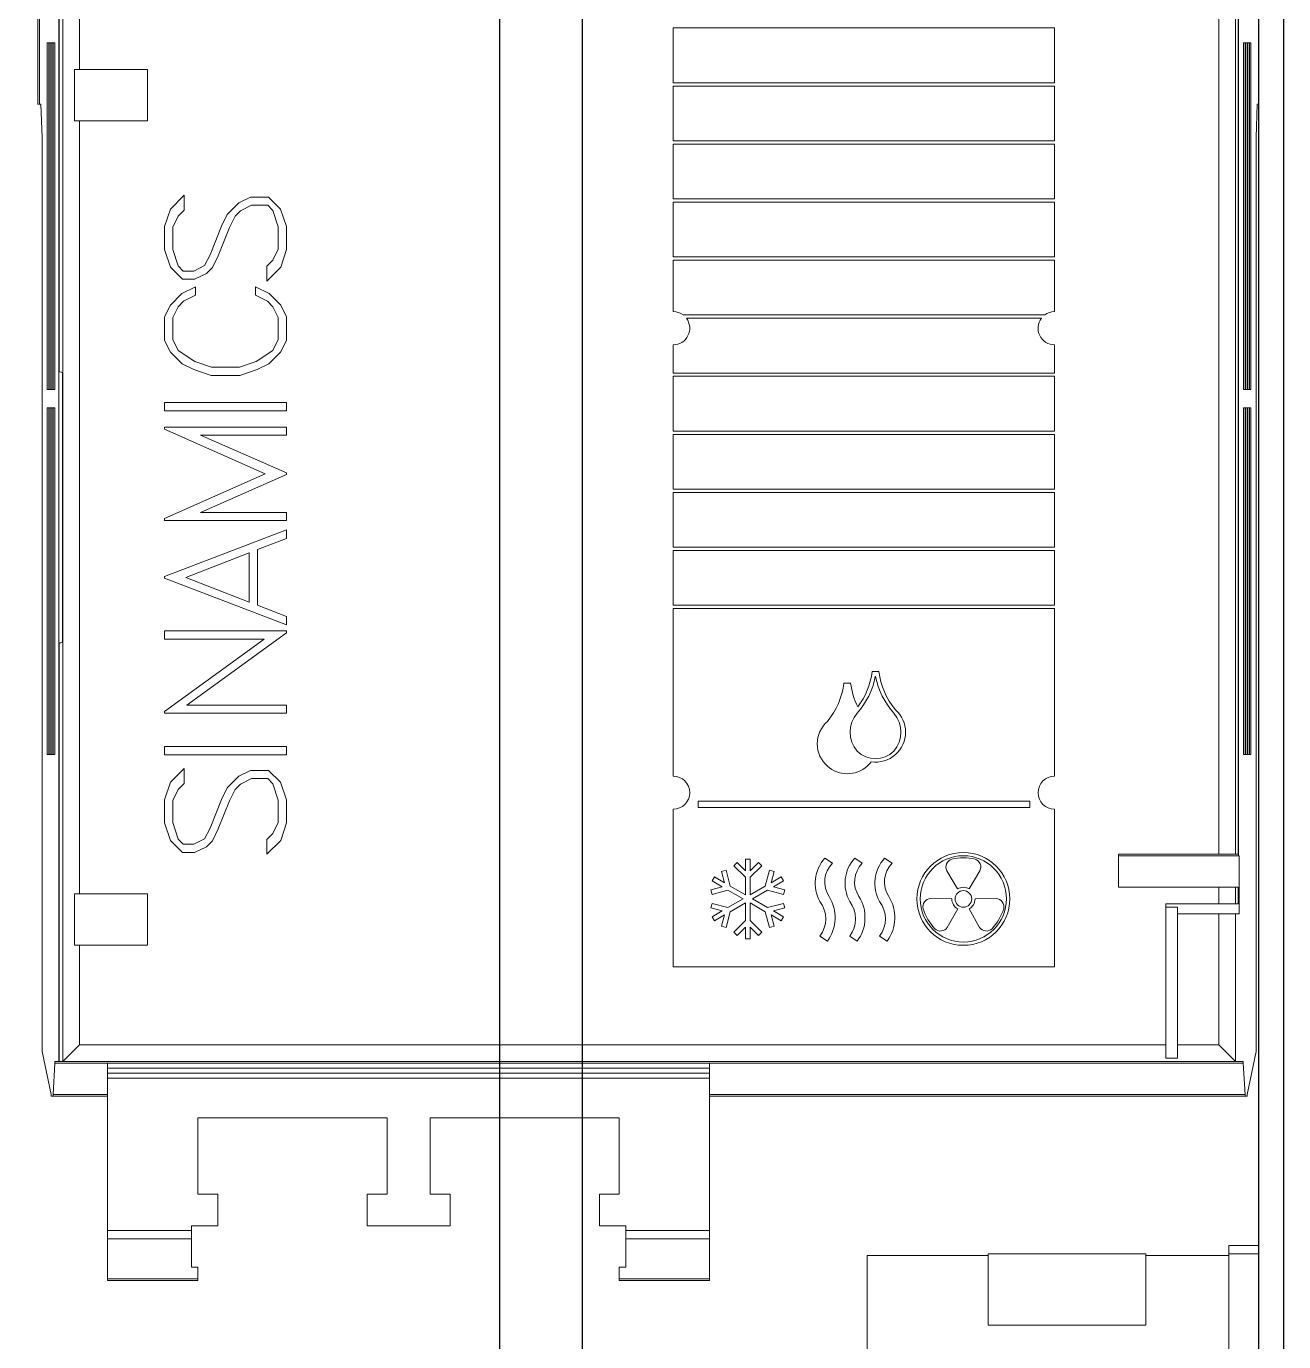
# Model space of a CAD drawing. Header units: millimetres. Extents: x 37984 to 70752, y 14140 to 37584.
# Drawn here: x 39813.4 to 39889.2, y 15296.9 to 15376.2 of the extents above; entities that cross this region are included whole.
import ezdxf

# ---------------------------------------------------------------- set-up
doc = ezdxf.new("R2010")
doc.units = ezdxf.units.MM
doc.set_wipeout_variables(frame=1)
doc.layers.add('! NO PLOT !', color=7, linetype='Continuous', true_color=0xff75dd, plot=False)
doc.layers.add('000-PI-Oprema', color=30, linetype='Continuous', lineweight=5)
doc.layers.add('000-PI-ORMAR', color=2, linetype='Continuous')

# ---------------------------------------------------------------- blocks, each defined once
blk = doc.blocks.new('6SL3220-3YE2X-0XXX')
at = {"layer": '000-PI-Oprema', "ltscale": 0.25}
for p, q in [((140, 128), (140, 423.001046)), ((66.5, 274.899994), (66.5, 413.4)), ((66.400002, 274.899994), (66.400002, 410.9)), ((138.79661, 229.600006), (138.79661, 292.600006)), ((137.6, 229.699997), (137.6, 292.5)), ((138.6, 229.699997), (138.6, 292.5)), ((138.762712, 229.699997), (138.762712, 292.5)), ((67.669495, 217.199997), (67.669495, 284)), ((67.679665, 258.788605), (67.679665, 283.699997)), ((67.900002, 217.199997), (67.900002, 283.699997)), ((68.900002, 277), (68.900002, 283.699997)), ((104.700001, 279.5), (127.7, 279.5)), ((104.700001, 276.199997), (104.700001, 279.5)), ((127.7, 276.199997), (127.7, 279.5)), ((66.961014, 278.600006), (67.059319, 278.600006)), ((66.961014, 257.699997), (66.961014, 278.600006)), ((67.059319, 257.699997), (67.059319, 278.600006)), ((67.079659, 278.600006), (67.177963, 278.600006)), ((67.079659, 257.699997), (67.079659, 278.600006)), ((67.177963, 257.699997), (67.177963, 278.600006)), ((67.198303, 278.600006), (67.296608, 278.600006)), ((67.198303, 257.699997), (67.198303, 278.600006)), ((67.296608, 257.699997), (67.296608, 278.600006)), ((67.316948, 278.600006), (67.415253, 278.600006)), ((67.316948, 257.699997), (67.316948, 278.600006)), ((67.415253, 257.699997), (67.415253, 278.600006)), ((139.084746, 278.600006), (139.183051, 278.600006)), ((139.084746, 257.699997), (139.084746, 278.600006)), ((139.183051, 257.699997), (139.183051, 278.600006)), ((139.20339, 278.600006), (139.301695, 278.600006)), ((139.20339, 257.699997), (139.20339, 278.600006)), ((139.301695, 257.699997), (139.301695, 278.600006)), ((139.322034, 278.600006), (139.420339, 278.600006)), ((139.322034, 257.699997), (139.322034, 278.600006)), ((139.420339, 257.699997), (139.420339, 278.600006)), ((139.440678, 278.600006), (139.538983, 278.600006)), ((139.440678, 257.699997), (139.440678, 278.600006)), ((139.538983, 257.699997), (139.538983, 278.600006)), ((68.599998, 277), (73, 277)), ((68.599998, 273.899994), (68.599998, 277)), ((73, 273.899994), (73, 277)), ((104.700001, 276.199997), (127.7, 276.199997)), ((104.700001, 276), (127.7, 276)), ((104.700001, 272.699997), (104.700001, 276)), ((127.7, 272.699997), (127.7, 276)), ((66.400002, 274.899994), (66.5, 274.899994)), ((66.5, 274.899994), (66.584747, 274.899994)), ((66.652542, 272.899994), (66.584747, 274.899994)), ((139.847458, 272.899994), (139.915254, 274.899994)), ((139.915254, 274.899994), (140, 274.899994)), ((68.599998, 273.899994), (73, 273.899994)), ((68.900002, 227.300003), (68.900002, 273.899994)), ((66.652542, 217.800003), (66.652542, 272.899994)), ((139.847458, 217.800003), (139.847458, 272.899994)), ((104.700001, 272.699997), (127.7, 272.699997)), ((104.700001, 272.5), (127.7, 272.5)), ((104.700001, 269.199997), (104.700001, 272.5)), ((127.7, 269.199997), (127.7, 272.5)), ((74.383904, 268.586349), (75.214066, 269.411301)), ((75.214066, 268.514572), (75.214066, 269.411301)), ((77.806252, 268.251389), (78.514999, 268.957672)), ((78.514999, 268.957672), (79.227032, 269.301254)), ((78.617813, 268.476288), (79.278439, 268.811249)), ((79.227032, 269.301254), (80.30875, 269.301254)), ((79.278439, 268.811249), (80.254063, 268.811249)), ((80.560314, 268.505005), (80.254063, 268.811249)), ((81.030624, 268.586349), (80.30875, 269.301254)), ((104.700001, 269.199997), (127.7, 269.199997)), ((104.700001, 269), (127.7, 269)), ((104.700001, 265.699997), (104.700001, 269)), ((127.7, 265.699997), (127.7, 269)), ((74.035004, 267.528824), (74.383904, 268.586349)), ((74.525002, 267.495331), (74.859688, 268.155685)), ((74.859688, 268.155685), (75.214066, 268.514572)), ((77.467186, 267.547974), (77.806252, 268.251389)), ((77.952812, 267.476196), (78.297344, 268.155685)), ((78.297344, 268.155685), (78.617813, 268.476288)), ((80.895, 267.504898), (80.560314, 268.505005)), ((81.384998, 267.528824), (81.030624, 268.586349)), ((74.035004, 266.136353), (74.035004, 267.528824)), ((74.525002, 266.155487), (74.525002, 267.495331)), ((76.778126, 265.830093), (77.467186, 267.547974)), ((77.269218, 265.772675), (77.952812, 267.476196)), ((80.895, 266.165054), (80.895, 267.504898)), ((81.384998, 266.136353), (81.384998, 267.528824)), ((74.389374, 265.078827), (74.035004, 266.136353)), ((74.859688, 265.155396), (74.525002, 266.155487)), ((76.447811, 265.17453), (76.778126, 265.830093)), ((76.924686, 265.06926), (77.269218, 265.772675)), ((80.560314, 265.509491), (80.895, 266.165054)), ((81.036091, 265.078827), (81.384998, 266.136353)), ((104.700001, 265.699997), (127.7, 265.699997)), ((75.111252, 264.351486), (74.389374, 265.078827)), ((75.165939, 264.849136), (74.859688, 265.155396)), ((75.165939, 264.849136), (75.802498, 264.849136)), ((75.802498, 264.849136), (76.447811, 265.17453)), ((76.560467, 264.705582), (76.924686, 265.06926)), ((80.205936, 265.145813), (80.560314, 265.509491)), ((80.205936, 264.246216), (80.205936, 265.145813)), ((80.205936, 264.246216), (81.036091, 265.078827)), ((104.700001, 265.5), (127.7, 265.5)), ((104.700001, 262.399994), (104.700001, 265.5)), ((127.7, 262.399994), (127.7, 265.5)), ((75.111252, 264.351486), (75.848434, 264.351486)), ((75.848434, 264.351486), (76.560467, 264.705582)), ((74.383911, 262.796783), (75.084999, 263.500198)), ((75.084999, 263.500198), (75.89875, 263.902145)), ((75.185623, 263.021683), (75.89875, 263.385345)), ((75.89875, 263.385345), (75.89875, 263.902145)), ((80.334999, 263.500198), (79.521252, 263.902145)), ((79.521252, 263.385345), (79.521252, 263.902145)), ((80.234375, 263.021683), (79.521252, 263.385345)), ((81.036095, 262.796783), (80.334999, 263.500198)), ((74.035004, 262.07901), (74.383911, 262.796783)), ((74.525002, 262.040726), (74.859688, 262.696289)), ((74.859688, 262.696289), (75.185623, 263.021683)), ((80.560314, 262.696289), (80.234375, 263.021683)), ((80.895, 262.040726), (80.560314, 262.696289)), ((81.384998, 262.07901), (81.036095, 262.796783)), ((74.035004, 260.667389), (74.035004, 262.07901)), ((74.525002, 260.710449), (74.525002, 262.040726)), ((80.895, 260.710449), (80.895, 262.040726)), ((81.384998, 260.667389), (81.384998, 262.07901)), ((105.299999, 262.199997), (127.1, 262.199997)), ((105.5, 262), (126.9, 262)), ((74.388283, 259.954391), (74.035004, 260.667389)), ((74.850937, 260.050095), (74.525002, 260.710449)), ((80.569061, 260.050095), (80.895, 260.710449)), ((81.031719, 259.954391), (81.384998, 260.667389)), ((104.700001, 258.699997), (104.700001, 260.399994)), ((127.7, 258.699997), (127.7, 260.399994)), ((75.09156, 259.246185), (74.388283, 259.954391)), ((75.861565, 259.384964), (74.850937, 260.050095)), ((76.862343, 259.050003), (75.861565, 259.384964)), ((78.557655, 259.050003), (79.558437, 259.384964)), ((79.558437, 259.384964), (80.569061, 260.050095)), ((80.328438, 259.246185), (81.031719, 259.954391)), ((67.876274, 242.468704), (67.876274, 258.731308)), ((75.798126, 258.908356), (75.09156, 259.246185)), ((76.844845, 258.559998), (75.798126, 258.908356)), ((76.844845, 258.559998), (78.575153, 258.559998)), ((76.862343, 259.050003), (78.557655, 259.050003)), ((78.575153, 258.559998), (79.621876, 258.908356)), ((79.621876, 258.908356), (80.328438, 259.246185)), ((104.700001, 258.699997), (127.7, 258.699997)), ((104.700001, 258.5), (127.7, 258.5)), ((104.700001, 255.199997), (104.700001, 258.5)), ((127.7, 255.199997), (127.7, 258.5)), ((66.961014, 257.699997), (67.059319, 257.699997)), ((67.079659, 257.699997), (67.177963, 257.699997)), ((67.198303, 257.699997), (67.296608, 257.699997)), ((67.316948, 257.699997), (67.415253, 257.699997)), ((74.035004, 256.917496), (81.384998, 256.917496)), ((74.035004, 256.427505), (74.035004, 256.917496)), ((81.384998, 256.427505), (81.384998, 256.917496)), ((139.084746, 257.699997), (139.183051, 257.699997)), ((139.20339, 257.699997), (139.301695, 257.699997)), ((139.322034, 257.699997), (139.420339, 257.699997)), ((139.440678, 257.699997), (139.538983, 257.699997)), ((66.961014, 256.600006), (67.059319, 256.600006)), ((66.961014, 235.699997), (66.961014, 256.600006)), ((67.059319, 235.699997), (67.059319, 256.600006)), ((67.079659, 256.600006), (67.177963, 256.600006)), ((67.079659, 235.699997), (67.079659, 256.600006)), ((67.177963, 235.699997), (67.177963, 256.600006)), ((67.198303, 256.600006), (67.296608, 256.600006)), ((67.198303, 235.699997), (67.198303, 256.600006)), ((67.296608, 235.699997), (67.296608, 256.600006)), ((67.316948, 256.600006), (67.415253, 256.600006)), ((67.316948, 235.699997), (67.316948, 256.600006)), ((67.415253, 235.699997), (67.415253, 256.600006)), ((74.035004, 256.427505), (81.384998, 256.427505)), ((139.084746, 256.600006), (139.183051, 256.600006)), ((139.084746, 235.699997), (139.084746, 256.600006)), ((139.183051, 235.699997), (139.183051, 256.600006)), ((139.20339, 256.600006), (139.301695, 256.600006)), ((139.20339, 235.699997), (139.20339, 256.600006)), ((139.301695, 235.699997), (139.301695, 256.600006)), ((139.322034, 256.600006), (139.420339, 256.600006)), ((139.322034, 235.699997), (139.322034, 256.600006)), ((139.420339, 235.699997), (139.420339, 256.600006)), ((139.440678, 256.600006), (139.538983, 256.600006)), ((139.440678, 235.699997), (139.440678, 256.600006)), ((139.538983, 235.699997), (139.538983, 256.600006)), ((74.035004, 255.442505), (81.384998, 255.442505)), ((74.035004, 255.318085), (74.035004, 255.442505)), ((81.384998, 254.952499), (81.384998, 255.442505)), ((80.093281, 252.626923), (74.035004, 255.318085)), ((81.384998, 252.67572), (76.192966, 254.952499)), ((76.192966, 254.952499), (81.384998, 254.952499)), ((104.700001, 255.199997), (127.7, 255.199997)), ((104.700001, 255), (127.7, 255)), ((104.700001, 251.699997), (104.700001, 255)), ((127.7, 251.699997), (127.7, 255)), ((74.035004, 249.931915), (80.093281, 252.626923)), ((76.192966, 250.297501), (81.384998, 252.57428)), ((81.384998, 252.57428), (81.384998, 252.67572)), ((104.700001, 251.699997), (127.7, 251.699997)), ((104.700001, 251.5), (127.7, 251.5)), ((104.700001, 248.199997), (104.700001, 251.5)), ((127.7, 248.199997), (127.7, 251.5)), ((74.035004, 249.807495), (74.035004, 249.931915)), ((74.035004, 249.807495), (81.384998, 249.807495)), ((76.192966, 250.297501), (81.384998, 250.297501)), ((81.384998, 249.807495), (81.384998, 250.297501)), ((74.035004, 246.432312), (81.384998, 249.241196)), ((81.384998, 248.733963), (81.384998, 249.241196)), ((79.634998, 248.054474), (81.384998, 248.733963)), ((104.700001, 248.199997), (127.7, 248.199997)), ((75.322342, 246.379669), (79.145, 247.867859)), ((79.145, 244.891479), (79.145, 247.867859)), ((79.634998, 244.704865), (79.634998, 248.054474)), ((104.700001, 248), (127.7, 248)), ((104.700001, 244.699997), (104.700001, 248)), ((127.7, 244.699997), (127.7, 248)), ((74.035004, 246.327026), (74.035004, 246.432312)), ((81.384998, 243.518143), (74.035004, 246.327026)), ((79.145, 244.891479), (75.322342, 246.379669)), ((81.384998, 244.030151), (79.634998, 244.704865)), ((104.700001, 244.699997), (127.7, 244.699997)), ((104.700001, 244.5), (127.7, 244.5)), ((104.700001, 234.399994), (104.700001, 244.5)), ((127.7, 234.399994), (127.7, 244.5)), ((81.384998, 243.518143), (81.384998, 244.030151)), ((74.035004, 243.148743), (81.384998, 243.148743)), ((74.035004, 242.658752), (74.035004, 243.148743)), ((74.035004, 242.658752), (80.040779, 242.658752)), ((74.035004, 238.302338), (80.040779, 242.658752)), ((75.379219, 238.677505), (81.384998, 243.029114)), ((81.384998, 243.029114), (81.384998, 243.148743)), ((67.679665, 217.199997), (67.679665, 242.411407)), ((116.700001, 240.699997), (117.1, 240.699997)), ((116.889999, 240.399994), (116.91, 240.399994)), ((115, 240), (115.4, 240)), ((75.379219, 238.677505), (81.384998, 238.677505)), ((81.384998, 238.1875), (81.384998, 238.677505)), ((74.035004, 238.1875), (74.035004, 238.302338)), ((74.035004, 238.1875), (81.384998, 238.1875)), ((66.961014, 235.699997), (67.059319, 235.699997)), ((67.079659, 235.699997), (67.177963, 235.699997)), ((67.198303, 235.699997), (67.296608, 235.699997)), ((67.316948, 235.699997), (67.415253, 235.699997)), ((74.035004, 236.177505), (81.384998, 236.177505)), ((74.035004, 235.6875), (74.035004, 236.177505)), ((74.035004, 235.6875), (81.384998, 235.6875)), ((81.384998, 235.6875), (81.384998, 236.177505)), ((139.084746, 235.699997), (139.183051, 235.699997)), ((139.20339, 235.699997), (139.301695, 235.699997)), ((139.322034, 235.699997), (139.420339, 235.699997)), ((139.440678, 235.699997), (139.538983, 235.699997)), ((74.383904, 234.026352), (75.214066, 234.851303)), ((75.214066, 233.954575), (75.214066, 234.851303)), ((78.514999, 234.397675), (79.227032, 234.741257)), ((79.227032, 234.741257), (80.30875, 234.741257)), ((81.030624, 234.026352), (80.30875, 234.741257)), ((74.035004, 232.968826), (74.383904, 234.026352)), ((74.859688, 233.595688), (75.214066, 233.954575)), ((77.806252, 233.691391), (78.514999, 234.397675)), ((78.297344, 233.595688), (78.617813, 233.91629)), ((78.617813, 233.91629), (79.278439, 234.251251)), ((79.278439, 234.251251), (80.254063, 234.251251)), ((80.560314, 233.945007), (80.254063, 234.251251)), ((80.895, 232.944901), (80.560314, 233.945007)), ((81.384998, 232.968826), (81.030624, 234.026352)), ((74.525002, 232.935333), (74.859688, 233.595688)), ((77.467186, 232.987976), (77.806252, 233.691391)), ((77.952812, 232.916199), (78.297344, 233.595688)), ((74.035004, 231.576355), (74.035004, 232.968826)), ((74.525002, 231.59549), (74.525002, 232.935333)), ((76.778126, 231.270096), (77.467186, 232.987976)), ((77.269218, 231.212677), (77.952812, 232.916199)), ((80.895, 231.605057), (80.895, 232.944901)), ((81.384998, 231.576355), (81.384998, 232.968826)), ((104.700001, 222.899994), (104.700001, 232.399994)), ((106.200001, 232.899994), (126.2, 232.899994)), ((106.200001, 232.5), (106.200001, 232.899994)), ((106.200001, 232.5), (126.2, 232.5)), ((126.2, 232.5), (126.2, 232.899994)), ((127.7, 222.899994), (127.7, 232.399994)), ((74.389374, 230.518829), (74.035004, 231.576355)), ((74.859688, 230.595383), (74.525002, 231.59549)), ((80.560314, 230.949493), (80.895, 231.605057)), ((81.036091, 230.518829), (81.384998, 231.576355)), ((76.447811, 230.614532), (76.778126, 231.270096)), ((76.924686, 230.509262), (77.269218, 231.212677)), ((80.205936, 230.585815), (80.560314, 230.949493)), ((75.111252, 229.791489), (74.389374, 230.518829)), ((75.165939, 230.289139), (74.859688, 230.595383)), ((75.165939, 230.289139), (75.802498, 230.289139)), ((75.802498, 230.289139), (76.447811, 230.614532)), ((75.848434, 229.791489), (76.560467, 230.145584)), ((76.560467, 230.145584), (76.924686, 230.509262)), ((80.205936, 229.686203), (80.205936, 230.585815)), ((80.205936, 229.686203), (81.036091, 230.518829)), ((75.111252, 229.791489), (75.848434, 229.791489)), ((108.360001, 229), (108.559999, 229.199997)), ((109.059999, 228.699997), (108.559999, 229.199997)), ((109.059999, 229.399994), (109.34, 229.399994)), ((109.059999, 228.699997), (109.059999, 229.399994)), ((109.34, 228.699997), (109.34, 229.399994)), ((109.34, 228.699997), (109.84, 229.199997)), ((110.040001, 229), (109.84, 229.199997)), ((114.299999, 229.149994), (113.85, 229.449997)), ((116.1, 229.149994), (115.65, 229.449997)), ((117.9, 229.149994), (117.450001, 229.449997)), ((131.55, 229.699997), (138.762712, 229.699997)), ((131.55, 227.699997), (131.55, 229.699997)), ((131.55, 229.600006), (138.830508, 229.600006)), ((138.830508, 226.100006), (138.830508, 229.600006)), ((107.614742, 228.654251), (107.887951, 228.727463)), ((107.797756, 227.971237), (107.614742, 228.654251)), ((108.144167, 227.77124), (107.887951, 228.727463)), ((109.059999, 228.300003), (108.360001, 229)), ((109.34, 228.300003), (110.040001, 229)), ((110.255833, 227.77124), (110.512051, 228.727463)), ((110.785255, 228.654251), (110.512051, 228.727463)), ((110.602243, 227.971237), (110.785255, 228.654251)), ((121.845085, 227.603348), (121.200001, 228.699997)), ((122.554914, 227.603348), (123.200001, 228.699997)), ((106.974743, 227.545746), (107.657757, 227.72876)), ((107.05154, 228.078751), (107.19154, 228.321243)), ((107.657757, 227.72876), (107.05154, 228.078751)), ((107.797756, 227.971237), (107.19154, 228.321243)), ((109.059999, 227.242493), (108.144167, 227.77124)), ((109.059999, 227.242493), (109.059999, 228.300003)), ((109.34, 227.242493), (109.34, 228.300003)), ((109.34, 227.242493), (110.255833, 227.77124)), ((110.602243, 227.971237), (111.208462, 228.321243)), ((110.742243, 227.72876), (111.348461, 228.078751)), ((111.425257, 227.545746), (110.742243, 227.72876)), ((111.348461, 228.078751), (111.208462, 228.321243)), ((131.55, 227.699997), (138.762712, 227.699997)), ((137.6, 226.699997), (137.6, 227.699997)), ((138.6, 226.699997), (138.6, 227.699997)), ((138.762712, 226.699997), (138.762712, 227.699997)), ((68.599998, 227.300003), (73, 227.300003)), ((68.599998, 224.199997), (68.599998, 227.300003)), ((73, 224.199997), (73, 227.300003)), ((107.047951, 227.272537), (106.974743, 227.545746)), ((107.047951, 227.272537), (108.004168, 227.528763)), ((108.92, 227), (108.004168, 227.528763)), ((108.004168, 226.471237), (108.92, 227)), ((109.48, 227), (110.395834, 227.528763)), ((110.395834, 226.471237), (109.48, 227)), ((111.352051, 227.272537), (110.395834, 227.528763)), ((111.352051, 227.272537), (111.425257, 227.545746)), ((121.500023, 227.005692), (120.227757, 227.016022)), ((122.899977, 227.005692), (124.172243, 227.016022)), ((106.974743, 226.454254), (107.047951, 226.727463)), ((107.657757, 226.27124), (106.974743, 226.454254)), ((108.004168, 226.471237), (107.047951, 226.727463)), ((107.05154, 225.921249), (107.657757, 226.27124)), ((107.19154, 225.678757), (107.797756, 226.028763)), ((107.614742, 225.345749), (107.797756, 226.028763)), ((107.887951, 225.272537), (108.144167, 226.22876)), ((108.144167, 226.22876), (109.059999, 226.757507)), ((109.059999, 225.699997), (109.059999, 226.757507)), ((110.255833, 226.22876), (109.34, 226.757507)), ((109.34, 225.699997), (109.34, 226.757507)), ((110.512051, 225.272537), (110.255833, 226.22876)), ((110.395834, 226.471237), (111.352051, 226.727463)), ((110.785255, 225.345749), (110.602243, 226.028763)), ((111.208462, 225.678757), (110.602243, 226.028763)), ((110.742243, 226.27124), (111.425257, 226.454254)), ((111.348461, 225.921249), (110.742243, 226.27124)), ((111.425257, 226.454254), (111.352051, 226.727463)), ((121.227757, 225.283981), (121.854937, 226.390961)), ((123.172243, 225.283981), (122.545063, 226.390961)), ((134.4, 226.699997), (138.762712, 226.699997)), ((134.4, 217.399994), (134.4, 226.699997)), ((134.4, 226.5), (135.1, 226.5)), ((135.1, 217.399994), (135.1, 226.5)), ((135.1, 226.100006), (138.830508, 226.100006)), ((137.6, 218.199997), (137.6, 226.100006)), ((138.6, 217.199997), (138.6, 226.100006)), ((107.19154, 225.678757), (107.05154, 225.921249)), ((107.887951, 225.272537), (107.614742, 225.345749)), ((108.360001, 225), (109.059999, 225.699997)), ((108.559999, 224.800003), (109.059999, 225.300003)), ((109.059999, 224.600006), (109.059999, 225.300003)), ((110.040001, 225), (109.34, 225.699997)), ((109.84, 224.800003), (109.34, 225.300003)), ((109.34, 224.600006), (109.34, 225.300003)), ((110.512051, 225.272537), (110.785255, 225.345749)), ((111.208462, 225.678757), (111.348461, 225.921249)), ((108.559999, 224.800003), (108.360001, 225)), ((109.059999, 224.600006), (109.34, 224.600006)), ((109.84, 224.800003), (110.040001, 225)), ((114, 224.449997), (113.549999, 224.75)), ((115.799999, 224.449997), (115.35, 224.75)), ((117.6, 224.449997), (117.15, 224.75)), ((68.599998, 224.199997), (73, 224.199997)), ((68.900002, 218.199997), (68.900002, 224.199997)), ((104.700001, 222.899994), (127.7, 222.899994)), ((67.900002, 217.199997), (68.900002, 218.199997)), ((68.900002, 218.199997), (134.4, 218.199997)), ((135.1, 218.199997), (137.6, 218.199997)), ((138.6, 217.199997), (137.6, 218.199997)), ((67.191528, 215.199997), (66.652542, 217.800003)), ((134.4, 217.399994), (135.1, 217.399994)), ((139.308475, 215.199997), (139.847458, 217.800003)), ((67.31356, 215.199997), (67.422035, 217.100006)), ((67.422035, 217.100006), (139.077966, 217.100006)), ((67.42881, 217.199997), (139.071186, 217.199997)), ((70.599998, 204), (70.599998, 217.100006)), ((70.599998, 216.800003), (106.900002, 216.800003)), ((70.599998, 216.5), (106.900002, 216.5)), ((106.900002, 204), (106.900002, 217.100006)), ((139.186441, 215.199997), (139.077966, 217.100006)), ((70.599998, 216.199997), (106.900002, 216.199997)), ((67.191527, 215.199959), (67.194916, 215.099996)), ((67.194916, 215.100006), (70.599998, 215.100006)), ((67.31356, 215.199997), (70.599998, 215.199997)), ((106.900002, 215.199997), (139.186441, 215.199997)), ((106.900002, 215.100006), (139.19322, 215.100006)), ((139.19322, 215.100006), (139.305085, 215.100006)), ((139.305085, 215.100004), (139.308474, 215.2)), ((76.049999, 213.800003), (87.450001, 213.800003)), ((76.049999, 209.199997), (76.049999, 213.800003)), ((87.450001, 209.199997), (87.450001, 213.800003)), ((90.049999, 213.800003), (101.450001, 213.800003)), ((90.049999, 209.199997), (90.049999, 213.800003)), ((101.450001, 209.199997), (101.450001, 213.800003)), ((76.049999, 209.199997), (77.25, 209.199997)), ((77.25, 207.300003), (77.25, 209.199997)), ((86.25, 209.199997), (87.450001, 209.199997)), ((86.25, 207.300003), (86.25, 209.199997)), ((90.049999, 209.199997), (91.25, 209.199997)), ((91.25, 207.300003), (91.25, 209.199997)), ((100.25, 209.199997), (101.450001, 209.199997)), ((100.25, 207.300003), (100.25, 209.199997)), ((70.599998, 207), (75.650002, 207)), ((75.650002, 207.300003), (77.25, 207.300003)), ((75.650002, 204.800003), (75.650002, 207.300003)), ((86.25, 207.300003), (91.25, 207.300003)), ((100.25, 207.300003), (101.849998, 207.300003)), ((101.849998, 204.800003), (101.849998, 207.300003)), ((101.849998, 207), (106.900002, 207)), ((70.599998, 206.5), (75.650002, 206.5)), ((101.849998, 206.5), (106.900002, 206.5)), ((116.4, 205.5), (123.700001, 205.5)), ((116.4, 156.410034), (116.4, 205.5)), ((123.700001, 205.600006), (133.2, 205.600006)), ((123.700001, 201.300003), (123.700001, 205.600006)), ((133.2, 201.300003), (133.2, 205.600006)), ((133.2, 205.5), (138.2, 205.5)), ((138.2, 206.115463), (140, 206.115463)), ((138.2, 181.300003), (138.2, 206.115463)), ((138.2, 205.600006), (140, 205.600006)), ((75.650002, 204.800003), (76.049999, 204.800003)), ((76.049999, 204), (76.049999, 204.800003)), ((101.450001, 204.800003), (101.849998, 204.800003)), ((101.450001, 204), (101.450001, 204.800003)), ((70.599998, 204.100006), (76.049999, 204.100006)), ((70.599998, 204), (76.049999, 204)), ((101.450001, 204.100006), (106.900002, 204.100006)), ((101.450001, 204), (106.900002, 204)), ((123.700001, 201.300003), (133.2, 201.300003))]:
    blk.add_line(p, q, dxfattribs=at)
for points in [[(67.428811, 217.199976), (67.425231, 217.161308), (67.422035, 217.10002)], [(139.077966, 217.100001), (139.074768, 217.161324), (139.071186, 217.2)], [(67.306779, 215.099989), (67.310362, 215.138672), (67.31356, 215.200017)], [(139.18644, 215.2), (139.189638, 215.138677), (139.19322, 215.100001)]]:
    blk.add_lwpolyline(points, dxfattribs=at)
for radius in [2.8, 2.6, 0.5]:
    blk.add_circle((122.2, 227), radius, dxfattribs=at)
for centre, radius, start, end in [((104.7, 261.4), 1, 53.130032, 89.999956), ((104.7, 261.4), 1, 270.000044, 36.869898), ((127.7, 261.4), 1, 143.130115, 269.999989), ((127.7, 261.4), 1, 90.000011, 126.869985), ((65.4, 250.6), 8.5, 73.062632, 74.443076), ((65.4, 250.6), 8.5, 285.556946, 286.937392), ((112.468308, 241.235846), 4.5, 317.574364, 349.295435), ((112.236655, 241.273194), 4.5, 323.073516, 352.681956), ((121.331692, 241.235846), 4.5, 190.704563, 222.425646), ((121.563345, 241.273194), 4.5, 187.318046, 219.679187), ((110.536655, 240.573194), 4.5, 320.320846, 352.681993), ((119.863345, 240.573194), 4.5, 187.318006, 206.438324), ((117.174738, 237.05), 1.8, 140.29104, 219.709185), ((116.625262, 237.05), 1.8, 320.290839, 39.708937), ((116.909412, 237.05), 1.8, 311.409567, 48.59024), ((115.190588, 236.35), 1.8, 131.409686, 228.590378), ((116.9, 237.052345), 1.6, 226.072483, 313.927546), ((116.9, 237.041641), 1.8, 261.760085, 311.810259), ((115.2, 236.341641), 1.8, 228.189685, 311.810306), ((115.209412, 236.35), 1.8, 311.409613, 322.740097), ((104.7, 233.4), 1, 270.000044, 89.999956), ((127.7, 233.4), 1, 90.000011, 269.999989), ((115.481473, 227.944445), 2.22, 137.298641, 209.537374), ((117.281473, 227.944445), 2.22, 137.298655, 209.537389), ((119.081473, 227.944445), 2.22, 137.298635, 209.537379), ((121.647837, 228.922356), 0.5, 107.198168, 206.40521), ((122.2, 225.970714), 3.5, 78.463027, 101.536979), ((122.752163, 228.922356), 0.5, 333.594868, 72.801874), ((115.438811, 228.026119), 1.6, 135.378231, 213.200948), ((117.238811, 228.026119), 1.6, 135.378202, 213.200933), ((119.038811, 228.026119), 1.6, 135.378221, 213.200956), ((122.2, 227), 0.7, 59.534172, 120.465855), ((112.15, 225.8), 1.75, 323.130087, 36.870072), ((112.067676, 225.873419), 2.4, 323.623248, 32.134372), ((113.95, 225.8), 1.75, 323.13011, 36.87005), ((113.867676, 225.873419), 2.4, 323.623237, 32.134382), ((115.75, 225.8), 1.75, 323.130095, 36.870065), ((115.667676, 225.873419), 2.4, 323.623253, 32.134367), ((120.25911, 226.517009), 0.5, 93.595205, 192.801865), ((122.2, 227), 0.7, 179.534137, 240.46541), ((122.2, 227), 0.7, 299.534563, 0), ((122.2, 227), 0.7, 0, 0.465863), ((124.14089, 226.517009), 0.5, 347.198149, 86.404839), ((123.091388, 227.514643), 3.5, 198.463018, 221.5369), ((121.308612, 227.514643), 3.5, 318.463096, 341.536985), ((120.811273, 225.560635), 0.5, 227.197578, 326.40548), ((123.588727, 225.560635), 0.5, 213.594496, 312.80239)]:
    blk.add_arc(centre, radius, start, end, dxfattribs=at)
blk = doc.blocks.new('SINAMICS_FSC_1mm')
at = {"layer": '000-PI-Oprema'}
blk.add_blockref('6SL3220-3YE2X-0XXX', (70186.123, 54000), dxfattribs=at)
blk = doc.blocks.new('poveznica montaznih ploca 2100mm')
at = {"layer": '! NO PLOT !'}
for p, q in [((59472.536, 55742.166), (59472.536, 53847.739)), ((59477.536, 55740.766), (59477.536, 53837.739))]:
    blk.add_line(p, q, dxfattribs=at)
blk = doc.blocks.new('800mm bez ploce')
at = {"layer": '000-PI-ORMAR'}
for p, q in [((47920.01, 47274.566), (47920.01, 45290.066)), ((47921.51, 47274.566), (47921.51, 45290.066)), ((47921.522, 45290.066), (47921.522, 47274.566))]:
    blk.add_line(p, q, dxfattribs=at)

msp = doc.modelspace()

# ---------------------------------------------------------------- block references
at = {"layer": '! NO PLOT !'}
msp.add_blockref('poveznica montaznih ploca 2100mm', (-19630.642, -39031.862), dxfattribs=at)
at = {"layer": '000-PI-Oprema', "ltscale": 0.25}
msp.add_blockref('800mm bez ploce', (-8032.339, -30513.162), dxfattribs=at)

# ---------------------------------------------------------------- next in the draw order: block references
at = {"layer": '000-PI-Oprema'}
msp.add_blockref('SINAMICS_FSC_1mm', (-30438.451, -38903.384), dxfattribs=at)

doc.saveas('drawing.dxf')
